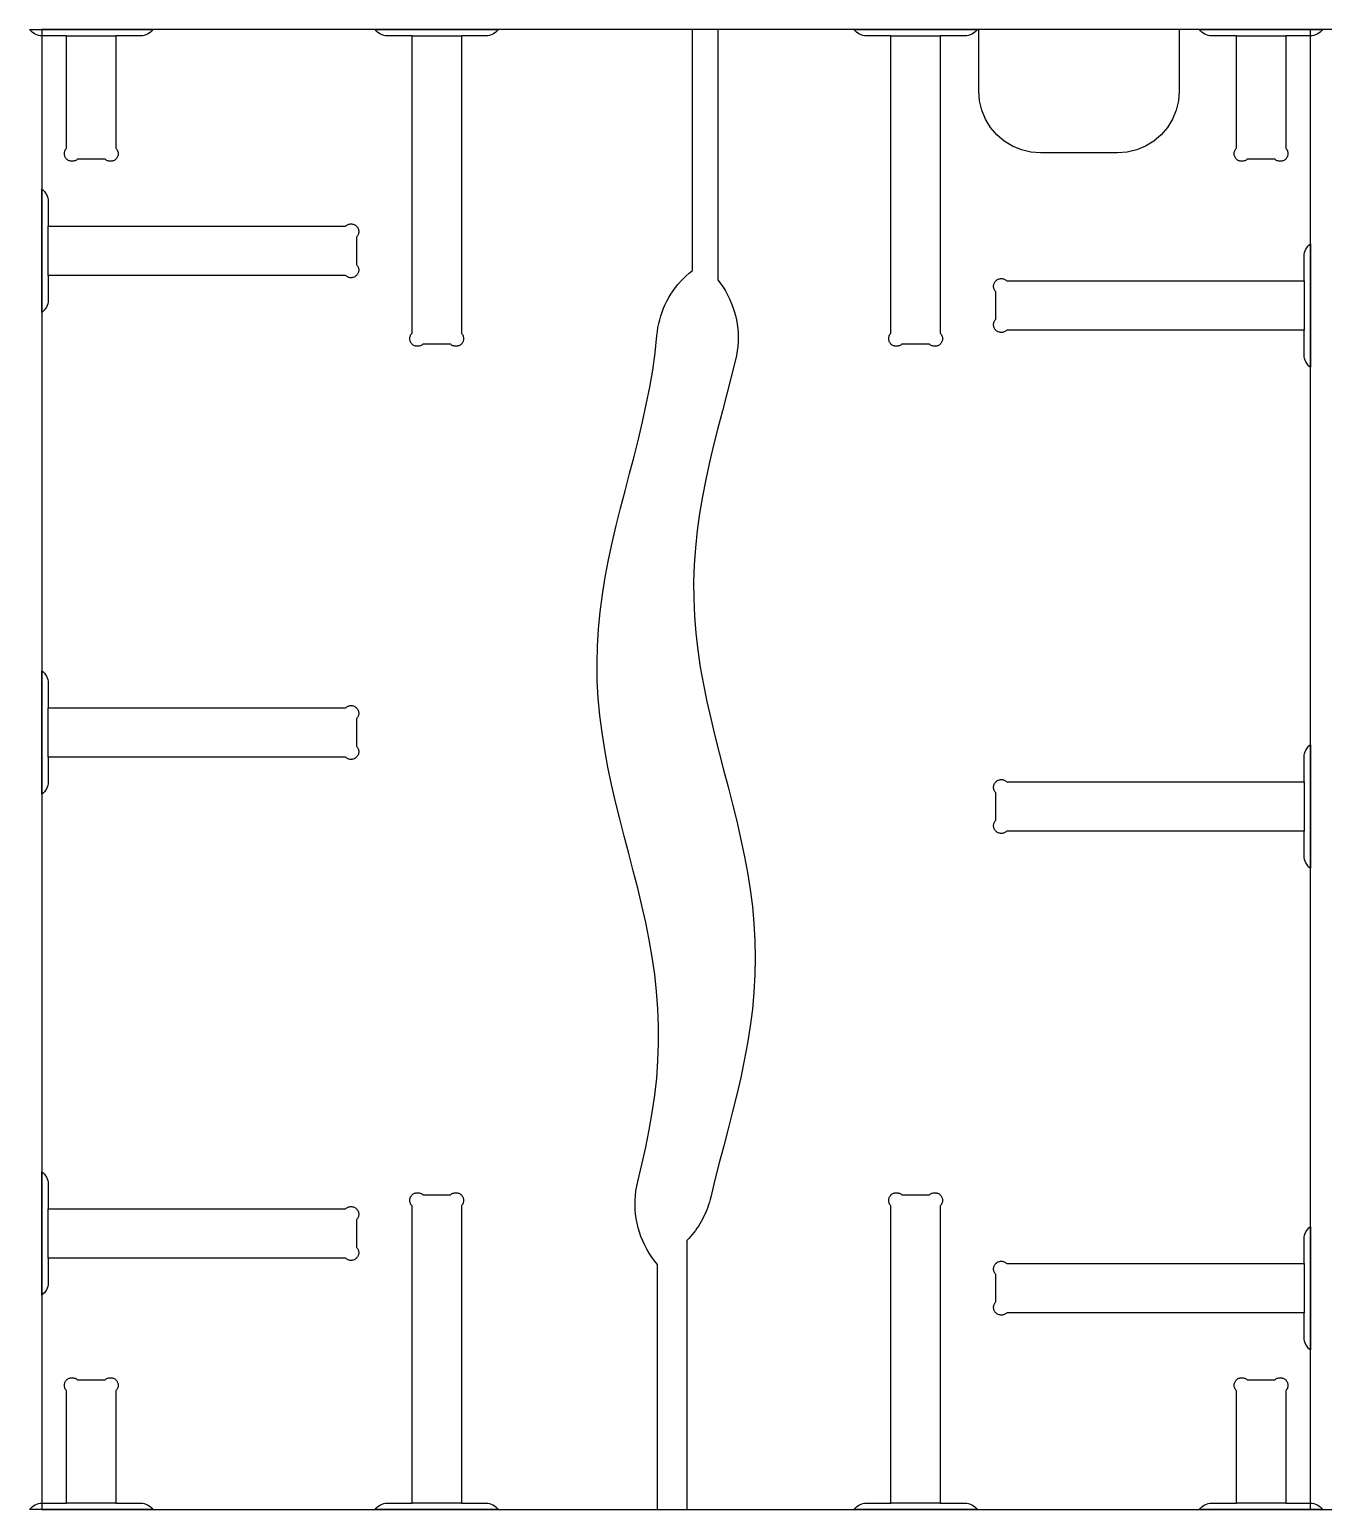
# Model space of a CAD drawing. Header units: inches. Extents: x -0.4 to 96.4, y 0 to 48.
# Drawn here: x -0.4 to 41.55, y 0 to 48 of the extents above; entities that cross this region are included whole.
import ezdxf

# ---------------------------------------------------------------- set-up
doc = ezdxf.new("R2010")
doc.units = ezdxf.units.IN
for name, color, linetype in [('BRACKET_CUTS', 1, 'Continuous'), ('BRACKET_OUTLINE', 5, 'Continuous'), ('PLYWOOD_BOUNDARY', 7, 'Continuous'), ('SHELF_OUTLINE', 3, 'Continuous')]:
    doc.layers.add(name, color=color, linetype=linetype)

msp = doc.modelspace()

# ---------------------------------------------------------------- linework, layer by layer
at = {"layer": 'BRACKET_CUTS'}
for points in [[(0.8, 47.8), (2.4, 47.8)], [(12, 47.8), (13.6, 47.8)], [(27.531, 47.8), (29.131, 47.8)], [(38.731, 47.8), (40.331, 47.8)], [(0.2, 40.025), (0.2, 41.625)], [(40.931, 39.85), (40.931, 38.25)], [(0.2, 24.4), (0.2, 26)], [(40.931, 23.6), (40.931, 22)], [(0.2, 8.15), (0.2, 9.75)], [(40.931, 7.975), (40.931, 6.375)], [(2.4, 0.2), (0.8, 0.2)], [(13.6, 0.2), (12, 0.2)], [(29.131, 0.2), (27.531, 0.2)], [(40.331, 0.2), (38.731, 0.2)]]:
    msp.add_lwpolyline(points, dxfattribs=at)
at = {"layer": 'BRACKET_OUTLINE'}
for points in [[(3.6, 48), (3.563, 47.956), (3.52, 47.916), (3.474, 47.882), (3.424, 47.853), (3.37, 47.83), (3.315, 47.813), (3.258, 47.803), (3.2, 47.8), (2.4, 47.8), (2.4, 44.154), (2.416, 44.135), (2.431, 44.116), (2.444, 44.095), (2.454, 44.072), (2.462, 44.049), (2.468, 44.026), (2.472, 44.001), (2.473, 43.977), (2.472, 43.952), (2.468, 43.928), (2.462, 43.904), (2.454, 43.881), (2.444, 43.859), (2.431, 43.838), (2.416, 43.818), (2.4, 43.8), (2.382, 43.784), (2.362, 43.769), (2.341, 43.756), (2.319, 43.746), (2.296, 43.738), (2.272, 43.732), (2.248, 43.728), (2.223, 43.727), (2.199, 43.728), (2.174, 43.732), (2.151, 43.738), (2.128, 43.746), (2.105, 43.756), (2.084, 43.769), (2.065, 43.784), (2.046, 43.8), (1.154, 43.8), (1.135, 43.784), (1.116, 43.769), (1.095, 43.756), (1.072, 43.746), (1.049, 43.738), (1.026, 43.732), (1.001, 43.728), (0.977, 43.727), (0.952, 43.728), (0.928, 43.732), (0.904, 43.738), (0.881, 43.746), (0.859, 43.756), (0.838, 43.769), (0.818, 43.784), (0.8, 43.8), (0.784, 43.818), (0.769, 43.838), (0.756, 43.859), (0.746, 43.881), (0.738, 43.904), (0.732, 43.928), (0.728, 43.952), (0.727, 43.977), (0.728, 44.001), (0.732, 44.026), (0.738, 44.049), (0.746, 44.072), (0.756, 44.095), (0.769, 44.116), (0.784, 44.135), (0.8, 44.154), (0.8, 47.8), (0, 47.8), (-0.058, 47.803), (-0.115, 47.813), (-0.17, 47.83), (-0.224, 47.853), (-0.274, 47.882), (-0.32, 47.916), (-0.363, 47.956), (-0.4, 48), (3.6, 48)], [(14.8, 48), (14.763, 47.956), (14.72, 47.916), (14.674, 47.882), (14.624, 47.853), (14.57, 47.83), (14.515, 47.813), (14.458, 47.803), (14.4, 47.8), (13.6, 47.8), (13.6, 38.154), (13.616, 38.135), (13.631, 38.116), (13.644, 38.095), (13.654, 38.072), (13.662, 38.049), (13.668, 38.026), (13.672, 38.001), (13.673, 37.977), (13.672, 37.952), (13.668, 37.928), (13.662, 37.904), (13.654, 37.881), (13.644, 37.859), (13.631, 37.838), (13.616, 37.818), (13.6, 37.8), (13.582, 37.784), (13.562, 37.769), (13.541, 37.756), (13.519, 37.746), (13.496, 37.738), (13.472, 37.732), (13.448, 37.728), (13.423, 37.727), (13.399, 37.728), (13.374, 37.732), (13.351, 37.738), (13.328, 37.746), (13.305, 37.756), (13.284, 37.769), (13.265, 37.784), (13.246, 37.8), (12.354, 37.8), (12.335, 37.784), (12.316, 37.769), (12.295, 37.756), (12.272, 37.746), (12.249, 37.738), (12.226, 37.732), (12.201, 37.728), (12.177, 37.727), (12.152, 37.728), (12.128, 37.732), (12.104, 37.738), (12.081, 37.746), (12.059, 37.756), (12.038, 37.769), (12.018, 37.784), (12, 37.8), (11.984, 37.818), (11.969, 37.838), (11.956, 37.859), (11.946, 37.881), (11.938, 37.904), (11.932, 37.928), (11.928, 37.952), (11.927, 37.977), (11.928, 38.001), (11.932, 38.026), (11.938, 38.049), (11.946, 38.072), (11.956, 38.095), (11.969, 38.116), (11.984, 38.135), (12, 38.154), (12, 47.8), (11.2, 47.8), (11.142, 47.803), (11.085, 47.813), (11.03, 47.83), (10.976, 47.853), (10.926, 47.882), (10.88, 47.916), (10.837, 47.956), (10.8, 48), (14.8, 48)], [(30.331, 48), (30.293, 47.956), (30.251, 47.916), (30.204, 47.882), (30.154, 47.853), (30.101, 47.83), (30.046, 47.813), (29.988, 47.803), (29.931, 47.8), (29.131, 47.8), (29.131, 38.154), (29.147, 38.135), (29.162, 38.116), (29.174, 38.095), (29.185, 38.072), (29.193, 38.049), (29.199, 38.026), (29.203, 38.001), (29.204, 37.977), (29.203, 37.952), (29.199, 37.928), (29.193, 37.904), (29.185, 37.881), (29.174, 37.859), (29.162, 37.838), (29.147, 37.818), (29.131, 37.8), (29.112, 37.784), (29.093, 37.769), (29.072, 37.756), (29.05, 37.746), (29.026, 37.738), (29.003, 37.732), (28.978, 37.728), (28.954, 37.727), (28.929, 37.728), (28.905, 37.732), (28.881, 37.738), (28.858, 37.746), (28.836, 37.756), (28.815, 37.769), (28.795, 37.784), (28.777, 37.8), (27.884, 37.8), (27.866, 37.784), (27.846, 37.769), (27.825, 37.756), (27.803, 37.746), (27.78, 37.738), (27.756, 37.732), (27.732, 37.728), (27.707, 37.727), (27.683, 37.728), (27.659, 37.732), (27.635, 37.738), (27.612, 37.746), (27.59, 37.756), (27.569, 37.769), (27.549, 37.784), (27.531, 37.8), (27.514, 37.818), (27.5, 37.838), (27.487, 37.859), (27.476, 37.881), (27.468, 37.904), (27.462, 37.928), (27.459, 37.952), (27.457, 37.977), (27.459, 38.001), (27.462, 38.026), (27.468, 38.049), (27.476, 38.072), (27.487, 38.095), (27.5, 38.116), (27.514, 38.135), (27.531, 38.154), (27.531, 47.8), (26.731, 47.8), (26.673, 47.803), (26.616, 47.813), (26.56, 47.83), (26.507, 47.853), (26.457, 47.882), (26.41, 47.916), (26.368, 47.956), (26.331, 48), (30.331, 48)], [(41.531, 48), (41.493, 47.956), (41.451, 47.916), (41.404, 47.882), (41.354, 47.853), (41.301, 47.83), (41.246, 47.813), (41.188, 47.803), (41.131, 47.8), (40.331, 47.8), (40.331, 44.154), (40.347, 44.135), (40.362, 44.116), (40.374, 44.095), (40.385, 44.072), (40.393, 44.049), (40.399, 44.026), (40.403, 44.001), (40.404, 43.977), (40.403, 43.952), (40.399, 43.928), (40.393, 43.904), (40.385, 43.881), (40.374, 43.859), (40.362, 43.838), (40.347, 43.818), (40.331, 43.8), (40.312, 43.784), (40.293, 43.769), (40.272, 43.756), (40.25, 43.746), (40.226, 43.738), (40.203, 43.732), (40.178, 43.728), (40.154, 43.727), (40.129, 43.728), (40.105, 43.732), (40.081, 43.738), (40.058, 43.746), (40.036, 43.756), (40.015, 43.769), (39.995, 43.784), (39.977, 43.8), (39.084, 43.8), (39.066, 43.784), (39.046, 43.769), (39.025, 43.756), (39.003, 43.746), (38.98, 43.738), (38.956, 43.732), (38.932, 43.728), (38.907, 43.727), (38.883, 43.728), (38.859, 43.732), (38.835, 43.738), (38.812, 43.746), (38.79, 43.756), (38.769, 43.769), (38.749, 43.784), (38.731, 43.8), (38.714, 43.818), (38.7, 43.838), (38.687, 43.859), (38.676, 43.881), (38.668, 43.904), (38.662, 43.928), (38.659, 43.952), (38.657, 43.977), (38.659, 44.001), (38.662, 44.026), (38.668, 44.049), (38.676, 44.072), (38.687, 44.095), (38.7, 44.116), (38.714, 44.135), (38.731, 44.154), (38.731, 47.8), (37.931, 47.8), (37.873, 47.803), (37.816, 47.813), (37.76, 47.83), (37.707, 47.853), (37.657, 47.882), (37.61, 47.916), (37.568, 47.956), (37.531, 48), (41.531, 48)], [(0, 42.825), (0.044, 42.788), (0.084, 42.745), (0.118, 42.699), (0.147, 42.649), (0.17, 42.595), (0.187, 42.54), (0.197, 42.483), (0.2, 42.425), (0.2, 41.625), (9.846, 41.625), (9.865, 41.641), (9.884, 41.656), (9.905, 41.669), (9.928, 41.679), (9.951, 41.687), (9.974, 41.693), (9.999, 41.697), (10.023, 41.698), (10.048, 41.697), (10.072, 41.693), (10.096, 41.687), (10.119, 41.679), (10.141, 41.669), (10.162, 41.656), (10.182, 41.641), (10.2, 41.625), (10.216, 41.607), (10.231, 41.587), (10.244, 41.566), (10.254, 41.544), (10.262, 41.521), (10.268, 41.497), (10.272, 41.473), (10.273, 41.448), (10.272, 41.424), (10.268, 41.399), (10.262, 41.376), (10.254, 41.353), (10.244, 41.33), (10.231, 41.309), (10.216, 41.29), (10.2, 41.271), (10.2, 40.379), (10.216, 40.36), (10.231, 40.341), (10.244, 40.32), (10.254, 40.297), (10.262, 40.274), (10.268, 40.251), (10.272, 40.226), (10.273, 40.202), (10.272, 40.177), (10.268, 40.153), (10.262, 40.129), (10.254, 40.106), (10.244, 40.084), (10.231, 40.063), (10.216, 40.043), (10.2, 40.025), (10.182, 40.009), (10.162, 39.994), (10.141, 39.981), (10.119, 39.971), (10.096, 39.963), (10.072, 39.957), (10.048, 39.953), (10.023, 39.952), (9.999, 39.953), (9.974, 39.957), (9.951, 39.963), (9.928, 39.971), (9.905, 39.981), (9.884, 39.994), (9.865, 40.009), (9.846, 40.025), (0.2, 40.025), (0.2, 39.225), (0.197, 39.167), (0.187, 39.11), (0.17, 39.055), (0.147, 39.001), (0.118, 38.951), (0.084, 38.905), (0.044, 38.862), (0, 38.825), (0, 42.825)], [(41.131, 37.05), (41.086, 37.087), (41.047, 37.13), (41.012, 37.176), (40.983, 37.226), (40.961, 37.28), (40.944, 37.335), (40.934, 37.392), (40.931, 37.45), (40.931, 38.25), (31.284, 38.25), (31.266, 38.234), (31.246, 38.219), (31.225, 38.206), (31.203, 38.196), (31.18, 38.188), (31.156, 38.182), (31.132, 38.178), (31.107, 38.177), (31.083, 38.178), (31.059, 38.182), (31.035, 38.188), (31.012, 38.196), (30.99, 38.206), (30.969, 38.219), (30.949, 38.234), (30.931, 38.25), (30.914, 38.268), (30.9, 38.288), (30.887, 38.309), (30.876, 38.331), (30.868, 38.354), (30.862, 38.378), (30.859, 38.402), (30.857, 38.427), (30.859, 38.451), (30.862, 38.476), (30.868, 38.499), (30.876, 38.522), (30.887, 38.545), (30.9, 38.566), (30.914, 38.585), (30.931, 38.604), (30.931, 39.496), (30.914, 39.515), (30.9, 39.534), (30.887, 39.555), (30.876, 39.578), (30.868, 39.601), (30.862, 39.624), (30.859, 39.649), (30.857, 39.673), (30.859, 39.698), (30.862, 39.722), (30.868, 39.746), (30.876, 39.769), (30.887, 39.791), (30.9, 39.812), (30.914, 39.832), (30.931, 39.85), (30.949, 39.866), (30.969, 39.881), (30.99, 39.894), (31.012, 39.904), (31.035, 39.912), (31.059, 39.918), (31.083, 39.922), (31.107, 39.923), (31.132, 39.922), (31.156, 39.918), (31.18, 39.912), (31.203, 39.904), (31.225, 39.894), (31.246, 39.881), (31.266, 39.866), (31.284, 39.85), (40.931, 39.85), (40.931, 40.65), (40.934, 40.708), (40.944, 40.765), (40.961, 40.82), (40.983, 40.874), (41.012, 40.924), (41.047, 40.97), (41.086, 41.013), (41.131, 41.05), (41.131, 37.05)], [(0, 27.2), (0.044, 27.163), (0.084, 27.12), (0.118, 27.074), (0.147, 27.024), (0.17, 26.97), (0.187, 26.915), (0.197, 26.858), (0.2, 26.8), (0.2, 26), (9.846, 26), (9.865, 26.016), (9.884, 26.031), (9.905, 26.044), (9.928, 26.054), (9.951, 26.062), (9.974, 26.068), (9.999, 26.072), (10.023, 26.073), (10.048, 26.072), (10.072, 26.068), (10.096, 26.062), (10.119, 26.054), (10.141, 26.044), (10.162, 26.031), (10.182, 26.016), (10.2, 26), (10.216, 25.982), (10.231, 25.962), (10.244, 25.941), (10.254, 25.919), (10.262, 25.896), (10.268, 25.872), (10.272, 25.848), (10.273, 25.823), (10.272, 25.799), (10.268, 25.774), (10.262, 25.751), (10.254, 25.728), (10.244, 25.705), (10.231, 25.684), (10.216, 25.665), (10.2, 25.646), (10.2, 24.754), (10.216, 24.735), (10.231, 24.716), (10.244, 24.695), (10.254, 24.672), (10.262, 24.649), (10.268, 24.626), (10.272, 24.601), (10.273, 24.577), (10.272, 24.552), (10.268, 24.528), (10.262, 24.504), (10.254, 24.481), (10.244, 24.459), (10.231, 24.438), (10.216, 24.418), (10.2, 24.4), (10.182, 24.384), (10.162, 24.369), (10.141, 24.356), (10.119, 24.346), (10.096, 24.338), (10.072, 24.332), (10.048, 24.328), (10.023, 24.327), (9.999, 24.328), (9.974, 24.332), (9.951, 24.338), (9.928, 24.346), (9.905, 24.356), (9.884, 24.369), (9.865, 24.384), (9.846, 24.4), (0.2, 24.4), (0.2, 23.6), (0.197, 23.542), (0.187, 23.485), (0.17, 23.43), (0.147, 23.376), (0.118, 23.326), (0.084, 23.28), (0.044, 23.237), (0, 23.2), (0, 27.2)], [(41.131, 20.8), (41.086, 20.837), (41.047, 20.88), (41.012, 20.926), (40.983, 20.976), (40.961, 21.03), (40.944, 21.085), (40.934, 21.142), (40.931, 21.2), (40.931, 22), (31.284, 22), (31.266, 21.984), (31.246, 21.969), (31.225, 21.956), (31.203, 21.946), (31.18, 21.938), (31.156, 21.932), (31.132, 21.928), (31.107, 21.927), (31.083, 21.928), (31.059, 21.932), (31.035, 21.938), (31.012, 21.946), (30.99, 21.956), (30.969, 21.969), (30.949, 21.984), (30.931, 22), (30.914, 22.018), (30.9, 22.038), (30.887, 22.059), (30.876, 22.081), (30.868, 22.104), (30.862, 22.128), (30.859, 22.152), (30.857, 22.177), (30.859, 22.201), (30.862, 22.226), (30.868, 22.249), (30.876, 22.272), (30.887, 22.295), (30.9, 22.316), (30.914, 22.335), (30.931, 22.354), (30.931, 23.246), (30.914, 23.265), (30.9, 23.284), (30.887, 23.305), (30.876, 23.328), (30.868, 23.351), (30.862, 23.374), (30.859, 23.399), (30.857, 23.423), (30.859, 23.448), (30.862, 23.472), (30.868, 23.496), (30.876, 23.519), (30.887, 23.541), (30.9, 23.562), (30.914, 23.582), (30.931, 23.6), (30.949, 23.616), (30.969, 23.631), (30.99, 23.644), (31.012, 23.654), (31.035, 23.662), (31.059, 23.668), (31.083, 23.672), (31.107, 23.673), (31.132, 23.672), (31.156, 23.668), (31.18, 23.662), (31.203, 23.654), (31.225, 23.644), (31.246, 23.631), (31.266, 23.616), (31.284, 23.6), (40.931, 23.6), (40.931, 24.4), (40.934, 24.458), (40.944, 24.515), (40.961, 24.57), (40.983, 24.624), (41.012, 24.674), (41.047, 24.72), (41.086, 24.763), (41.131, 24.8), (41.131, 20.8)], [(0, 10.95), (0.044, 10.913), (0.084, 10.87), (0.118, 10.824), (0.147, 10.774), (0.17, 10.72), (0.187, 10.665), (0.197, 10.608), (0.2, 10.55), (0.2, 9.75), (9.846, 9.75), (9.865, 9.766), (9.884, 9.781), (9.905, 9.794), (9.928, 9.804), (9.951, 9.812), (9.974, 9.818), (9.999, 9.822), (10.023, 9.823), (10.048, 9.822), (10.072, 9.818), (10.096, 9.812), (10.119, 9.804), (10.141, 9.794), (10.162, 9.781), (10.182, 9.766), (10.2, 9.75), (10.216, 9.732), (10.231, 9.712), (10.244, 9.691), (10.254, 9.669), (10.262, 9.646), (10.268, 9.622), (10.272, 9.598), (10.273, 9.573), (10.272, 9.549), (10.268, 9.524), (10.262, 9.501), (10.254, 9.478), (10.244, 9.455), (10.231, 9.434), (10.216, 9.415), (10.2, 9.396), (10.2, 8.504), (10.216, 8.485), (10.231, 8.466), (10.244, 8.445), (10.254, 8.422), (10.262, 8.399), (10.268, 8.376), (10.272, 8.351), (10.273, 8.327), (10.272, 8.302), (10.268, 8.278), (10.262, 8.254), (10.254, 8.231), (10.244, 8.209), (10.231, 8.188), (10.216, 8.168), (10.2, 8.15), (10.182, 8.134), (10.162, 8.119), (10.141, 8.106), (10.119, 8.096), (10.096, 8.088), (10.072, 8.082), (10.048, 8.078), (10.023, 8.077), (9.999, 8.078), (9.974, 8.082), (9.951, 8.088), (9.928, 8.096), (9.905, 8.106), (9.884, 8.119), (9.865, 8.134), (9.846, 8.15), (0.2, 8.15), (0.2, 7.35), (0.197, 7.292), (0.187, 7.235), (0.17, 7.18), (0.147, 7.126), (0.118, 7.076), (0.084, 7.03), (0.044, 6.987), (0, 6.95), (0, 10.95)], [(10.8, 0), (10.837, 0.044), (10.88, 0.084), (10.926, 0.118), (10.976, 0.147), (11.03, 0.17), (11.085, 0.187), (11.142, 0.197), (11.2, 0.2), (12, 0.2), (12, 9.846), (11.984, 9.865), (11.969, 9.884), (11.956, 9.905), (11.946, 9.928), (11.938, 9.951), (11.932, 9.974), (11.928, 9.999), (11.927, 10.023), (11.928, 10.048), (11.932, 10.072), (11.938, 10.096), (11.946, 10.119), (11.956, 10.141), (11.969, 10.162), (11.984, 10.182), (12, 10.2), (12.018, 10.216), (12.038, 10.231), (12.059, 10.244), (12.081, 10.254), (12.104, 10.262), (12.128, 10.268), (12.152, 10.272), (12.177, 10.273), (12.201, 10.272), (12.226, 10.268), (12.249, 10.262), (12.272, 10.254), (12.295, 10.244), (12.316, 10.231), (12.335, 10.216), (12.354, 10.2), (13.246, 10.2), (13.265, 10.216), (13.284, 10.231), (13.305, 10.244), (13.328, 10.254), (13.351, 10.262), (13.374, 10.268), (13.399, 10.272), (13.423, 10.273), (13.448, 10.272), (13.472, 10.268), (13.496, 10.262), (13.519, 10.254), (13.541, 10.244), (13.562, 10.231), (13.582, 10.216), (13.6, 10.2), (13.616, 10.182), (13.631, 10.162), (13.644, 10.141), (13.654, 10.119), (13.662, 10.096), (13.668, 10.072), (13.672, 10.048), (13.673, 10.023), (13.672, 9.999), (13.668, 9.974), (13.662, 9.951), (13.654, 9.928), (13.644, 9.905), (13.631, 9.884), (13.616, 9.865), (13.6, 9.846), (13.6, 0.2), (14.4, 0.2), (14.458, 0.197), (14.515, 0.187), (14.57, 0.17), (14.624, 0.147), (14.674, 0.118), (14.72, 0.084), (14.763, 0.044), (14.8, 0), (10.8, 0)], [(26.331, 0), (26.368, 0.044), (26.41, 0.084), (26.457, 0.118), (26.507, 0.147), (26.56, 0.17), (26.616, 0.187), (26.673, 0.197), (26.731, 0.2), (27.531, 0.2), (27.531, 9.846), (27.514, 9.865), (27.5, 9.884), (27.487, 9.905), (27.476, 9.928), (27.468, 9.951), (27.462, 9.974), (27.459, 9.999), (27.457, 10.023), (27.459, 10.048), (27.462, 10.072), (27.468, 10.096), (27.476, 10.119), (27.487, 10.141), (27.5, 10.162), (27.514, 10.182), (27.531, 10.2), (27.549, 10.216), (27.569, 10.231), (27.59, 10.244), (27.612, 10.254), (27.635, 10.262), (27.659, 10.268), (27.683, 10.272), (27.707, 10.273), (27.732, 10.272), (27.756, 10.268), (27.78, 10.262), (27.803, 10.254), (27.825, 10.244), (27.846, 10.231), (27.866, 10.216), (27.884, 10.2), (28.777, 10.2), (28.795, 10.216), (28.815, 10.231), (28.836, 10.244), (28.858, 10.254), (28.881, 10.262), (28.905, 10.268), (28.929, 10.272), (28.954, 10.273), (28.978, 10.272), (29.003, 10.268), (29.026, 10.262), (29.05, 10.254), (29.072, 10.244), (29.093, 10.231), (29.112, 10.216), (29.131, 10.2), (29.147, 10.182), (29.162, 10.162), (29.174, 10.141), (29.185, 10.119), (29.193, 10.096), (29.199, 10.072), (29.203, 10.048), (29.204, 10.023), (29.203, 9.999), (29.199, 9.974), (29.193, 9.951), (29.185, 9.928), (29.174, 9.905), (29.162, 9.884), (29.147, 9.865), (29.131, 9.846), (29.131, 0.2), (29.931, 0.2), (29.988, 0.197), (30.046, 0.187), (30.101, 0.17), (30.154, 0.147), (30.204, 0.118), (30.251, 0.084), (30.293, 0.044), (30.331, 0), (26.331, 0)], [(41.131, 5.175), (41.086, 5.212), (41.047, 5.255), (41.012, 5.301), (40.983, 5.351), (40.961, 5.405), (40.944, 5.46), (40.934, 5.517), (40.931, 5.575), (40.931, 6.375), (31.284, 6.375), (31.266, 6.359), (31.246, 6.344), (31.225, 6.331), (31.203, 6.321), (31.18, 6.313), (31.156, 6.307), (31.132, 6.303), (31.107, 6.302), (31.083, 6.303), (31.059, 6.307), (31.035, 6.313), (31.012, 6.321), (30.99, 6.331), (30.969, 6.344), (30.949, 6.359), (30.931, 6.375), (30.914, 6.393), (30.9, 6.413), (30.887, 6.434), (30.876, 6.456), (30.868, 6.479), (30.862, 6.503), (30.859, 6.527), (30.857, 6.552), (30.859, 6.576), (30.862, 6.601), (30.868, 6.624), (30.876, 6.647), (30.887, 6.67), (30.9, 6.691), (30.914, 6.71), (30.931, 6.729), (30.931, 7.621), (30.914, 7.64), (30.9, 7.659), (30.887, 7.68), (30.876, 7.703), (30.868, 7.726), (30.862, 7.749), (30.859, 7.774), (30.857, 7.798), (30.859, 7.823), (30.862, 7.847), (30.868, 7.871), (30.876, 7.894), (30.887, 7.916), (30.9, 7.937), (30.914, 7.957), (30.931, 7.975), (30.949, 7.991), (30.969, 8.006), (30.99, 8.019), (31.012, 8.029), (31.035, 8.037), (31.059, 8.043), (31.083, 8.047), (31.107, 8.048), (31.132, 8.047), (31.156, 8.043), (31.18, 8.037), (31.203, 8.029), (31.225, 8.019), (31.246, 8.006), (31.266, 7.991), (31.284, 7.975), (40.931, 7.975), (40.931, 8.775), (40.934, 8.833), (40.944, 8.89), (40.961, 8.945), (40.983, 8.999), (41.012, 9.049), (41.047, 9.095), (41.086, 9.138), (41.131, 9.175), (41.131, 5.175)], [(-0.4, 0), (-0.363, 0.044), (-0.32, 0.084), (-0.274, 0.118), (-0.224, 0.147), (-0.17, 0.17), (-0.115, 0.187), (-0.058, 0.197), (0, 0.2), (0.8, 0.2), (0.8, 3.846), (0.784, 3.865), (0.769, 3.884), (0.756, 3.905), (0.746, 3.928), (0.738, 3.951), (0.732, 3.974), (0.728, 3.999), (0.727, 4.023), (0.728, 4.048), (0.732, 4.072), (0.738, 4.096), (0.746, 4.119), (0.756, 4.141), (0.769, 4.162), (0.784, 4.182), (0.8, 4.2), (0.818, 4.216), (0.838, 4.231), (0.859, 4.244), (0.881, 4.254), (0.904, 4.262), (0.928, 4.268), (0.952, 4.272), (0.977, 4.273), (1.001, 4.272), (1.026, 4.268), (1.049, 4.262), (1.072, 4.254), (1.095, 4.244), (1.116, 4.231), (1.135, 4.216), (1.154, 4.2), (2.046, 4.2), (2.065, 4.216), (2.084, 4.231), (2.105, 4.244), (2.128, 4.254), (2.151, 4.262), (2.174, 4.268), (2.199, 4.272), (2.223, 4.273), (2.248, 4.272), (2.272, 4.268), (2.296, 4.262), (2.319, 4.254), (2.341, 4.244), (2.362, 4.231), (2.382, 4.216), (2.4, 4.2), (2.416, 4.182), (2.431, 4.162), (2.444, 4.141), (2.454, 4.119), (2.462, 4.096), (2.468, 4.072), (2.472, 4.048), (2.473, 4.023), (2.472, 3.999), (2.468, 3.974), (2.462, 3.951), (2.454, 3.928), (2.444, 3.905), (2.431, 3.884), (2.416, 3.865), (2.4, 3.846), (2.4, 0.2), (3.2, 0.2), (3.258, 0.197), (3.315, 0.187), (3.37, 0.17), (3.424, 0.147), (3.474, 0.118), (3.52, 0.084), (3.563, 0.044), (3.6, 0), (-0.4, 0)], [(37.531, 0), (37.568, 0.044), (37.61, 0.084), (37.657, 0.118), (37.707, 0.147), (37.76, 0.17), (37.816, 0.187), (37.873, 0.197), (37.931, 0.2), (38.731, 0.2), (38.731, 3.846), (38.714, 3.865), (38.7, 3.884), (38.687, 3.905), (38.676, 3.928), (38.668, 3.951), (38.662, 3.974), (38.659, 3.999), (38.657, 4.023), (38.659, 4.048), (38.662, 4.072), (38.668, 4.096), (38.676, 4.119), (38.687, 4.141), (38.7, 4.162), (38.714, 4.182), (38.731, 4.2), (38.749, 4.216), (38.769, 4.231), (38.79, 4.244), (38.812, 4.254), (38.835, 4.262), (38.859, 4.268), (38.883, 4.272), (38.907, 4.273), (38.932, 4.272), (38.956, 4.268), (38.98, 4.262), (39.003, 4.254), (39.025, 4.244), (39.046, 4.231), (39.066, 4.216), (39.084, 4.2), (39.977, 4.2), (39.995, 4.216), (40.015, 4.231), (40.036, 4.244), (40.058, 4.254), (40.081, 4.262), (40.105, 4.268), (40.129, 4.272), (40.154, 4.273), (40.178, 4.272), (40.203, 4.268), (40.226, 4.262), (40.25, 4.254), (40.272, 4.244), (40.293, 4.231), (40.312, 4.216), (40.331, 4.2), (40.347, 4.182), (40.362, 4.162), (40.374, 4.141), (40.385, 4.119), (40.393, 4.096), (40.399, 4.072), (40.403, 4.048), (40.404, 4.023), (40.403, 3.999), (40.399, 3.974), (40.393, 3.951), (40.385, 3.928), (40.374, 3.905), (40.362, 3.884), (40.347, 3.865), (40.331, 3.846), (40.331, 0.2), (41.131, 0.2), (41.188, 0.197), (41.246, 0.187), (41.301, 0.17), (41.354, 0.147), (41.404, 0.118), (41.451, 0.084), (41.493, 0.044), (41.531, 0), (37.531, 0)]]:
    msp.add_lwpolyline(points, close=True, dxfattribs=at)
at = {"layer": 'PLYWOOD_BOUNDARY'}
msp.add_lwpolyline([(0, 0), (96, 0), (96, 48), (0, 48), (0, 0)], close=True, dxfattribs=at)
at = {"layer": 'SHELF_OUTLINE'}
for points in [[(0, 48), (0, 0), (19.963, 0), (19.963, 7.946), (19.963, 7.946), (19.867, 8.063), (19.777, 8.184), (19.693, 8.31), (19.616, 8.44), (19.545, 8.573), (19.481, 8.71), (19.424, 8.85), (19.374, 8.993), (19.332, 9.138), (19.297, 9.285), (19.269, 9.433), (19.249, 9.583), (19.236, 9.733), (19.231, 9.884), (19.233, 10.035), (19.244, 10.186), (19.261, 10.336), (19.286, 10.485), (19.319, 10.632), (19.319, 10.632), (19.454, 11.192), (19.579, 11.753), (19.692, 12.313), (19.79, 12.873), (19.871, 13.433), (19.934, 13.993), (19.976, 14.553), (19.997, 15.113), (19.997, 15.673), (19.976, 16.233), (19.933, 16.794), (19.871, 17.354), (19.79, 17.914), (19.692, 18.474), (19.579, 19.034), (19.453, 19.594), (19.318, 20.154), (19.176, 20.714), (19.031, 21.275), (18.884, 21.835), (18.74, 22.395), (18.602, 22.955), (18.472, 23.515), (18.354, 24.075), (18.249, 24.635), (18.161, 25.195), (18.09, 25.756), (18.039, 26.316), (18.009, 26.876), (18, 27.436), (18.012, 27.996), (18.046, 28.556), (18.1, 29.116), (18.174, 29.676), (18.265, 30.237), (18.372, 30.797), (18.492, 31.357), (18.623, 31.917), (18.763, 32.477), (18.907, 33.037), (19.054, 33.597), (19.199, 34.157), (19.34, 34.718), (19.474, 35.278), (19.597, 35.838), (19.708, 36.398), (19.804, 36.958), (19.882, 37.518), (19.941, 38.078), (19.941, 38.078), (19.956, 38.208), (19.976, 38.336), (20.001, 38.464), (20.032, 38.59), (20.068, 38.715), (20.11, 38.838), (20.157, 38.959), (20.209, 39.078), (20.266, 39.195), (20.329, 39.309), (20.396, 39.42), (20.468, 39.529), (20.544, 39.634), (20.625, 39.735), (20.711, 39.833), (20.8, 39.928), (20.894, 40.018), (20.991, 40.104), (21.092, 40.186), (21.092, 48), (0, 48)], [(41.131, 0), (41.131, 48), (36.881, 48), (36.881, 46), (36.856, 45.687), (36.783, 45.382), (36.663, 45.092), (36.499, 44.824), (36.295, 44.586), (36.056, 44.382), (35.789, 44.218), (35.499, 44.098), (35.194, 44.025), (34.881, 44), (32.381, 44), (32.068, 44.025), (31.763, 44.098), (31.473, 44.218), (31.205, 44.382), (30.966, 44.586), (30.763, 44.824), (30.599, 45.092), (30.479, 45.382), (30.405, 45.687), (30.381, 46), (30.381, 48), (21.916, 48), (21.916, 39.881), (21.916, 39.881), (22.004, 39.766), (22.086, 39.647), (22.162, 39.524), (22.233, 39.398), (22.297, 39.268), (22.354, 39.135), (22.406, 39), (22.45, 38.863), (22.488, 38.723), (22.52, 38.582), (22.544, 38.44), (22.562, 38.296), (22.572, 38.152), (22.576, 38.008), (22.573, 37.863), (22.562, 37.719), (22.545, 37.576), (22.521, 37.433), (22.49, 37.292), (22.49, 37.292), (22.352, 36.738), (22.208, 36.183), (22.063, 35.629), (21.92, 35.075), (21.78, 34.52), (21.649, 33.966), (21.527, 33.412), (21.418, 32.857), (21.324, 32.303), (21.247, 31.749), (21.189, 31.194), (21.15, 30.64), (21.132, 30.086), (21.135, 29.531), (21.159, 28.977), (21.203, 28.423), (21.267, 27.869), (21.349, 27.314), (21.447, 26.76), (21.56, 26.206), (21.685, 25.651), (21.819, 25.097), (21.96, 24.543), (22.104, 23.988), (22.249, 23.434), (22.391, 22.88), (22.528, 22.325), (22.657, 21.771), (22.774, 21.217), (22.878, 20.663), (22.966, 20.108), (23.037, 19.554), (23.088, 19), (23.12, 18.445), (23.131, 17.891), (23.12, 17.337), (23.089, 16.782), (23.038, 16.228), (22.967, 15.674), (22.879, 15.119), (22.776, 14.565), (22.659, 14.011), (22.53, 13.457), (22.393, 12.902), (22.251, 12.348), (22.106, 11.794), (21.962, 11.239), (21.821, 10.685), (21.687, 10.131), (21.687, 10.131), (21.666, 10.048), (21.643, 9.965), (21.618, 9.883), (21.59, 9.802), (21.56, 9.722), (21.527, 9.643), (21.493, 9.564), (21.456, 9.487), (21.417, 9.411), (21.376, 9.336), (21.332, 9.262), (21.287, 9.189), (21.239, 9.118), (21.19, 9.048), (21.138, 8.979), (21.085, 8.912), (21.03, 8.847), (20.973, 8.783), (20.914, 8.721), (20.914, 0), (41.131, 0)]]:
    msp.add_lwpolyline(points, close=True, dxfattribs=at)

doc.saveas('drawing.dxf')
